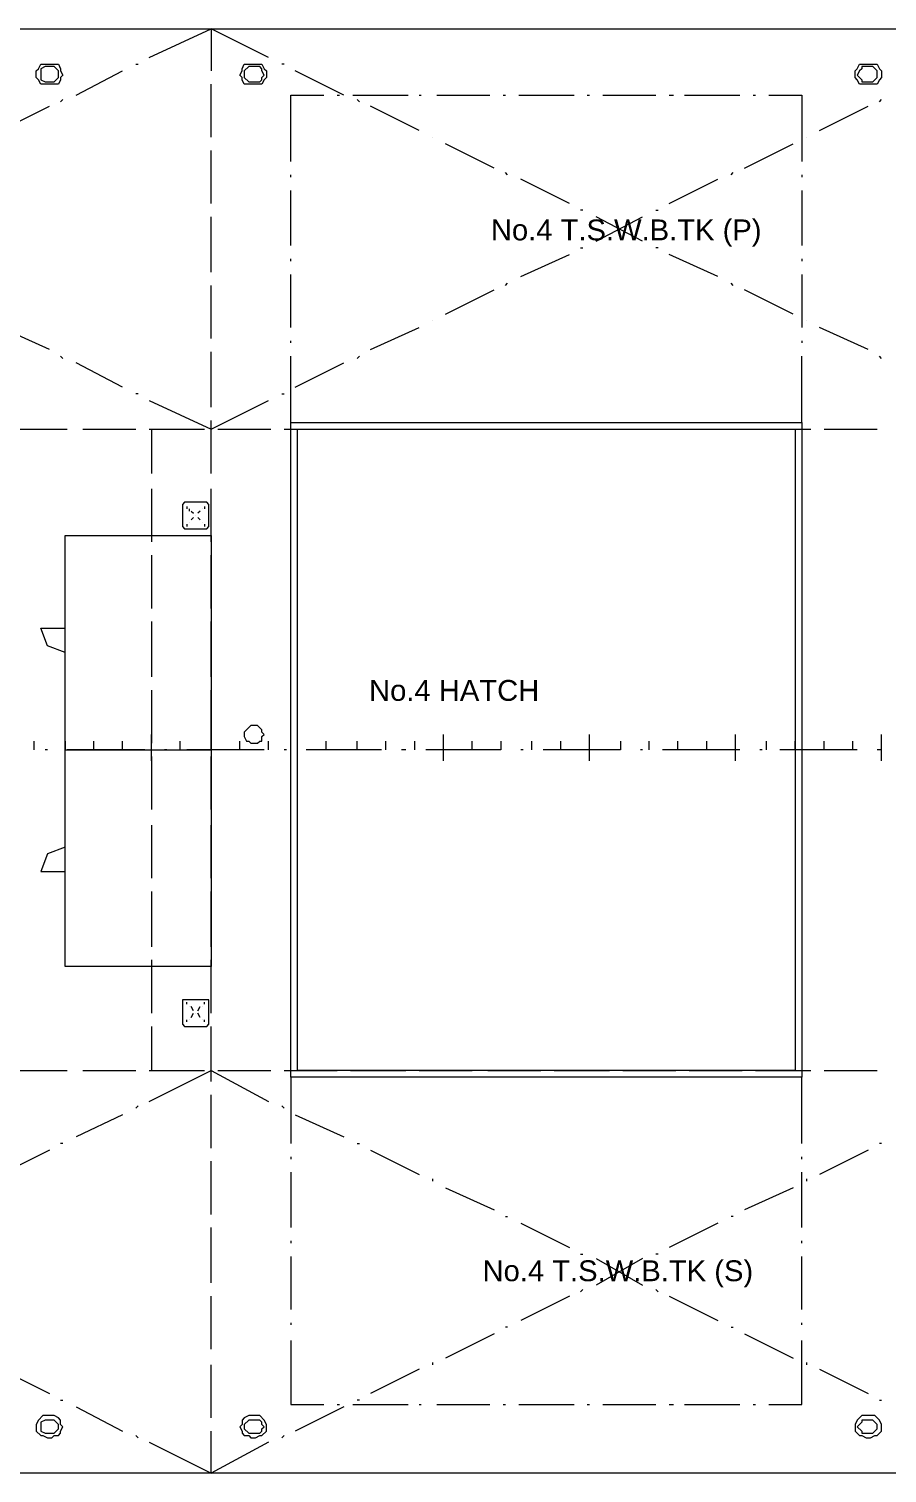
# Model space of a CAD drawing. Header units: millimetres. Extents: x -1005 to 294628, y -1154 to 182592.
# Drawn here: x 164823 to 191536, y 132658 to 177633 of the extents above; entities that cross this region are included whole.
import ezdxf

# ---------------------------------------------------------------- set-up
doc = ezdxf.new("R2010")
doc.units = ezdxf.units.MM
doc.layers.add('PDF_Geomertry', color=7, linetype='Continuous')
doc.styles.get("Standard").update_dxf_attribs({"font": 'arial.ttf'})

msp = doc.modelspace()

# ---------------------------------------------------------------- linework, layer by layer
at = {"layer": 'PDF_Geomertry', "lineweight": 5}
for points in [[(144666, 177633), (237028, 177633), (237785, 177564), (240540, 177564)], [(168566, 176738), (170494, 177633)], [(172285, 176738), (170494, 177633), (170494, 176324)], [(166293, 175567), (167739, 176324)], [(168153, 176531), (168221, 176531)], [(172767, 176531), (172698, 176531)], [(174627, 175567), (173112, 176324)], [(170494, 174258), (170494, 175911)], [(165811, 175360), (165880, 175429)], [(172974, 173501), (172974, 175567), (174007, 175567)], [(174420, 175567), (174489, 175567)], [(174902, 175567), (176624, 175567)], [(175109, 175360), (175040, 175429)], [(176969, 175567), (177037, 175567)], [(177520, 175567), (179173, 175567)], [(179586, 175567), (179655, 175567)], [(180068, 175567), (181790, 175567)], [(182203, 175567), (182272, 175567)], [(182685, 175567), (184338, 175567)], [(184752, 175567), (184889, 175567)], [(185234, 175567), (186956, 175567)], [(187369, 175567), (187438, 175567)], [(187851, 175567), (188884, 175567), (188884, 173501)], [(191295, 175360), (191364, 175429)], [(163951, 174465), (165466, 175222)], [(176969, 174465), (175453, 175222)], [(189435, 174465), (190950, 175222)], [(177382, 174258), (177382, 174258)], [(189022, 174258), (189022, 174258)], [(170494, 172192), (170494, 173845)], [(179310, 173294), (177795, 174052)], [(187093, 173294), (188609, 174052)], [(179724, 173087), (179655, 173156)], [(186680, 173087), (186749, 173156)], [(172974, 173018), (172974, 173087)], [(181652, 172192), (180137, 172950)], [(184752, 172192), (186267, 172950)], [(188884, 173087), (188884, 173018)], [(172974, 170883), (172974, 172605)], [(188884, 172605), (188884, 170883)], [(182065, 171985), (181997, 171985)], [(184338, 171985), (184407, 171985)], [(170494, 170057), (170494, 171779)], [(182479, 171021), (183925, 171779)], [(183925, 171021), (182479, 171779)], [(172974, 170401), (172974, 170470)], [(180137, 169919), (181652, 170608)], [(181997, 170814), (182065, 170814)], [(184407, 170814), (184338, 170814)], [(186267, 169919), (184752, 170608)], [(188884, 170470), (188884, 170401)], [(170494, 167991), (170494, 169644)], [(172974, 168335), (172974, 169988)], [(179655, 169644), (179724, 169712)], [(186749, 169644), (186680, 169712)], [(188884, 169988), (188884, 168335)], [(177795, 168748), (179310, 169506)], [(188609, 168748), (187093, 169506)], [(165466, 167646), (163951, 168335)], [(175453, 167646), (176969, 168335)], [(177382, 168542), (177382, 168542)], [(189022, 168542), (189022, 168542)], [(190950, 167646), (189435, 168335)], [(172974, 167853), (172974, 167922)], [(188884, 167922), (188884, 167853)], [(165880, 167371), (165811, 167440)], [(170494, 165855), (170494, 167577)], [(188884, 165373), (188884, 144986), (172974, 144986), (172974, 165373), (188884, 165373), (188884, 167440)], [(172974, 165373), (172974, 167440)], [(175040, 167371), (175109, 167440)], [(191364, 167371), (191295, 167440)], [(167739, 166475), (166293, 167233)], [(173112, 166475), (174627, 167233)], [(168221, 166269), (168153, 166269)], [(168566, 166062), (170494, 165167), (172285, 166062)], [(172698, 166269), (172767, 166269)], [(164364, 165167), (166017, 165167)], [(166500, 165167), (168153, 165167)], [(168566, 165167), (170288, 165167)], [(168635, 165167), (168635, 163789)], [(170494, 163789), (170494, 165442)], [(170701, 165167), (172354, 165167)], [(172767, 165167), (174420, 165167)], [(174833, 165167), (176555, 165167)], [(176969, 165167), (178622, 165167)], [(179104, 165167), (180757, 165167)], [(181170, 165167), (182892, 165167)], [(183305, 165167), (184958, 165167)], [(185371, 165167), (187024, 165167)], [(187438, 165167), (189160, 165167)], [(189573, 165167), (191226, 165167)], [(168635, 163307), (168635, 161654)], [(170494, 161654), (170494, 163307)], [(169737, 162756), (169737, 162687)], [(169806, 162687), (169806, 162618)], [(169874, 162618), (169943, 162549)], [(169943, 162412), (169874, 162343)], [(170150, 162618), (170081, 162549)], [(170081, 162412), (170150, 162343)], [(170219, 162687), (170219, 162687)], [(170288, 162756), (170288, 162687)], [(169737, 162205), (169737, 162136)], [(169806, 162274), (169806, 162274)], [(170219, 162274), (170219, 162274)], [(170288, 162205), (170288, 162136)], [(168635, 161241), (168635, 159588)], [(170494, 159588), (170494, 161241)], [(165949, 158210), (165398, 158417), (165191, 158968), (165949, 158968)], [(168635, 159175), (168635, 157453)], [(170494, 157453), (170494, 159175)], [(168635, 157039), (168635, 155386)], [(170494, 155386), (170494, 157039)], [(168635, 154835), (168635, 155662)], [(173181, 154835), (173181, 155662)], [(177726, 154835), (177726, 155662)], [(182272, 154835), (182272, 155662)], [(186818, 154835), (186818, 155662)], [(191364, 154835), (191364, 155662)], [(164984, 155180), (164984, 155455)], [(165398, 155180), (165329, 155180)], [(165949, 155455), (165949, 155180), (170494, 155180), (170494, 155455)], [(168428, 155180), (166017, 155180)], [(166844, 155180), (166844, 155455)], [(167739, 155180), (167739, 155455)], [(169117, 155180), (169048, 155180)], [(169530, 155180), (169530, 155455)], [(172147, 155180), (169737, 155180)], [(171390, 155180), (171390, 155455)], [(172285, 155180), (172285, 155455)], [(172836, 155180), (172767, 155180)], [(175798, 155180), (173456, 155180)], [(174076, 155180), (174076, 155455)], [(175040, 155180), (175040, 155455)], [(175936, 155180), (175936, 155455)], [(176555, 155180), (176418, 155180)], [(176831, 155180), (176831, 155455)], [(179517, 155455), (179517, 155180), (177175, 155180)], [(178622, 155180), (178622, 155455)], [(180206, 155180), (180137, 155180)], [(180481, 155180), (180481, 155455)], [(183236, 155455), (183236, 155180), (180826, 155180)], [(181377, 155180), (181377, 155455)], [(183925, 155180), (183856, 155180)], [(184132, 155180), (184132, 155455)], [(186956, 155180), (184545, 155180)], [(185027, 155180), (185027, 155455)], [(185922, 155180), (185922, 155455)], [(187644, 155180), (187575, 155180)], [(187782, 155180), (187782, 155455)], [(190606, 155180), (188195, 155180)], [(188677, 155180), (188677, 155455)], [(189573, 155180), (189573, 155455)], [(190468, 155180), (190468, 155455)], [(191364, 155180), (191226, 155180)], [(168635, 154973), (168635, 153320)], [(170494, 153320), (170494, 154973)], [(168635, 152838), (168635, 151185)], [(170494, 151185), (170494, 152838)], [(165949, 152149), (165398, 151943), (165191, 151392), (165949, 151392)], [(168635, 150772), (168635, 149050)], [(170494, 149050), (170494, 150772)], [(168635, 148637), (168635, 146984)], [(170494, 146984), (170494, 148637)], [(169737, 147259), (169737, 147328)], [(169806, 147190), (169806, 147190)], [(169943, 147053), (169874, 147190)], [(170081, 147053), (170150, 147190)], [(170219, 147190), (170219, 147190)], [(170288, 147259), (170288, 147328)], [(169737, 146708), (169737, 146777)], [(169806, 146777), (169806, 146777)], [(169874, 146846), (169943, 146984)], [(170150, 146846), (170081, 146984)], [(170219, 146777), (170219, 146777)], [(170288, 146708), (170288, 146777)], [(168635, 146570), (168635, 145193)], [(170494, 144849), (170494, 146570)], [(164364, 145193), (166017, 145193)], [(166500, 145193), (168153, 145193)], [(168566, 145193), (170288, 145193)], [(168566, 144229), (170494, 145193), (172285, 144229)], [(170701, 145193), (172354, 145193)], [(172767, 145193), (174420, 145193)], [(172974, 144986), (172974, 142920)], [(174833, 145193), (176555, 145193)], [(176969, 145193), (178622, 145193)], [(179104, 145193), (180757, 145193)], [(181170, 145193), (182892, 145193)], [(183305, 145193), (184958, 145193)], [(185371, 145193), (187024, 145193)], [(187438, 145193), (189160, 145193)], [(188884, 142920), (188884, 144986)], [(189573, 145193), (191226, 145193)], [(170494, 142782), (170494, 144435)], [(168221, 144091), (168153, 144022)], [(172698, 144091), (172767, 144022)], [(167739, 143815), (166293, 143127)], [(173112, 143815), (174627, 143127)], [(165466, 142713), (163951, 141956)], [(165880, 142920), (165811, 142920)], [(175040, 142920), (175109, 142920)], [(175453, 142713), (176969, 141956)], [(190950, 142713), (189435, 141956)], [(191364, 142920), (191295, 142920)], [(170494, 140716), (170494, 142369)], [(172974, 142507), (172974, 142438)], [(188884, 142438), (188884, 142507)], [(172974, 142025), (172974, 140303)], [(177382, 141818), (177382, 141749)], [(188884, 140303), (188884, 142025)], [(189022, 141818), (189022, 141749)], [(177795, 141543), (179310, 140854)], [(188609, 141543), (187093, 140854)], [(179655, 140647), (179724, 140647)], [(180137, 140441), (181652, 139683)], [(186267, 140441), (184752, 139683)], [(186749, 140647), (186680, 140647)], [(170494, 138581), (170494, 140303)], [(172974, 139890), (172974, 139821)], [(188884, 139821), (188884, 139890)], [(181997, 139476), (182065, 139476)], [(184407, 139476), (184338, 139476)], [(172974, 139407), (172974, 137754)], [(183925, 139339), (182479, 138512)], [(182479, 139339), (183925, 138512)], [(188884, 137754), (188884, 139407)], [(170494, 136515), (170494, 138168)], [(181652, 138168), (180137, 137410)], [(182065, 138374), (181997, 138305)], [(184338, 138374), (184407, 138305)], [(184752, 138168), (186267, 137410)], [(172974, 137341), (172974, 137272)], [(179724, 137203), (179655, 137203)], [(186680, 137203), (186749, 137203)], [(188884, 137272), (188884, 137341)], [(172974, 136790), (172974, 134793), (174007, 134793)], [(179310, 136997), (177795, 136239)], [(187093, 136997), (188609, 136239)], [(187851, 134793), (188884, 134793), (188884, 136790)], [(163951, 135895), (165466, 135137)], [(170494, 134380), (170494, 136033)], [(176969, 135895), (175453, 135137)], [(177382, 136101), (177382, 136033)], [(189022, 136101), (189022, 136033)], [(189435, 135895), (190950, 135137)], [(165811, 134931), (165880, 134931)], [(175109, 134931), (175040, 134931)], [(191295, 134931), (191364, 134931)], [(166293, 134724), (167739, 133966)], [(174627, 134724), (173112, 133966)], [(174420, 134793), (174489, 134793)], [(174902, 134793), (176624, 134793)], [(176969, 134793), (177037, 134793)], [(177520, 134793), (179173, 134793)], [(179586, 134793), (179655, 134793)], [(180068, 134793), (181790, 134793)], [(182203, 134793), (182272, 134793)], [(182685, 134793), (184338, 134793)], [(184752, 134793), (184889, 134793)], [(185234, 134793), (186956, 134793)], [(187369, 134793), (187438, 134793)], [(168153, 133829), (168221, 133760)], [(168566, 133622), (170494, 132658)], [(172285, 133622), (170494, 132658), (170494, 133966)], [(172767, 133829), (172698, 133760)], [(243020, 132795), (239232, 132795), (238543, 132727), (233859, 132727), (232964, 132658), (144666, 132658)]]:
    msp.add_lwpolyline(points, dxfattribs=at)
for points in [[(165535, 176531), (165742, 176531), (165811, 176393), (165811, 176324), (165880, 176187), (165811, 176118), (165811, 176049), (165742, 175911), (165535, 175911), (165398, 175911), (165191, 175911), (165122, 176049), (165053, 176118), (165053, 176324), (165122, 176393), (165191, 176531), (165398, 176531)], [(165535, 176462), (165398, 176462), (165329, 176462), (165191, 176393), (165191, 176049), (165329, 175980), (165398, 175980), (165535, 175980), (165604, 175980), (165742, 176118), (165742, 176324), (165604, 176462)], [(171872, 176531), (172078, 176531), (172147, 176393), (172216, 176324), (172216, 176118), (172147, 176049), (172078, 175911), (171872, 175911), (171734, 175911), (171527, 175911), (171459, 176049), (171459, 176118), (171390, 176187), (171459, 176324), (171459, 176393), (171527, 176531), (171734, 176531)], [(171872, 176462), (171734, 176462), (171665, 176462), (171527, 176324), (171527, 176118), (171665, 175980), (171734, 175980), (171872, 175980), (172010, 175980), (172078, 176049), (172078, 176118), (172147, 176187), (172078, 176324), (172078, 176393), (172010, 176462)], [(191019, 176531), (191226, 176531), (191295, 176393), (191364, 176324), (191364, 176118), (191295, 176049), (191226, 175911), (191019, 175911), (190881, 175911), (190675, 175911), (190606, 176049), (190537, 176118), (190537, 176324), (190606, 176393), (190675, 176531), (190881, 176531)], [(191019, 176462), (190881, 176462), (190744, 176462), (190744, 176393), (190675, 176324), (190606, 176187), (190744, 176049), (190744, 175980), (190881, 175980), (191019, 175980), (191088, 175980), (191226, 176118), (191226, 176324), (191088, 176462)], [(188677, 145193), (173181, 145193), (173181, 165167), (188677, 165167)], [(170288, 162067), (170357, 162067), (170425, 162136), (170425, 162756), (170425, 162825), (170357, 162894), (170288, 162894), (169737, 162894), (169668, 162894), (169599, 162825), (169599, 162756), (169599, 162136), (169668, 162067), (169737, 162067)], [(170012, 162481), (170012, 162481)], [(165949, 148430), (165949, 161861), (170494, 161861), (170494, 148430)], [(171803, 155386), (171941, 155386), (172010, 155455), (172078, 155455), (172078, 155593), (172147, 155662), (172078, 155731), (172078, 155800), (171941, 155937), (171734, 155937), (171527, 155731), (171527, 155593), (171596, 155455), (171665, 155455), (171734, 155386), (171803, 155386)], [(170288, 147397), (169737, 147397), (169668, 147397), (169599, 147397), (169599, 147328), (169599, 146708), (169599, 146639), (169668, 146570), (169737, 146570), (170288, 146570), (170357, 146570), (170425, 146639), (170425, 146708), (170425, 147328), (170425, 147397), (170357, 147397)], [(170012, 146984), (170012, 146984)], [(165535, 134448), (165398, 134448), (165260, 134448), (165122, 134311), (165053, 134173), (165053, 133966), (165191, 133829), (165260, 133829), (165398, 133760), (165535, 133760), (165604, 133829), (165742, 133829), (165811, 133897), (165811, 133966), (165880, 134104), (165811, 134173), (165811, 134311), (165742, 134380), (165604, 134448)], [(165535, 133897), (165604, 133897), (165742, 134035), (165742, 134173), (165604, 134311), (165535, 134311), (165398, 134311), (165329, 134311), (165191, 134242), (165191, 133966), (165329, 133897), (165398, 133897)], [(171872, 134448), (171734, 134448), (171665, 134448), (171527, 134380), (171459, 134311), (171459, 134173), (171390, 134104), (171459, 133966), (171459, 133897), (171527, 133829), (171665, 133829), (171734, 133760), (171872, 133760), (172010, 133829), (172078, 133829), (172216, 133966), (172216, 134173), (172147, 134311), (172010, 134448)], [(171872, 133897), (172010, 133897), (172078, 133966), (172078, 134035), (172147, 134104), (172078, 134173), (172078, 134242), (172010, 134311), (171872, 134311), (171734, 134311), (171665, 134311), (171527, 134173), (171527, 134035), (171665, 133897), (171734, 133897)], [(191019, 134448), (190881, 134448), (190744, 134448), (190606, 134311), (190537, 134173), (190537, 133966), (190675, 133829), (190744, 133829), (190881, 133760), (191019, 133760), (191157, 133829), (191226, 133829), (191364, 133966), (191364, 134173), (191295, 134311), (191157, 134448)], [(191019, 133897), (191088, 133897), (191226, 134035), (191226, 134173), (191088, 134311), (191019, 134311), (190881, 134311), (190744, 134311), (190744, 134242), (190606, 134104), (190744, 133966), (190744, 133897), (190881, 133897)]]:
    msp.add_lwpolyline(points, close=True, dxfattribs=at)

# ---------------------------------------------------------------- texts
for s, p in [('No.4 T.S.W.B.TK (P)', (179202, 171048)), ('No.4 HATCH', (175411, 156707)), ('No.4 T.S.W.B.TK (S)', (178942, 138634))]:
    msp.add_text(s, height=650).set_placement(p)

doc.saveas('drawing.dxf')
